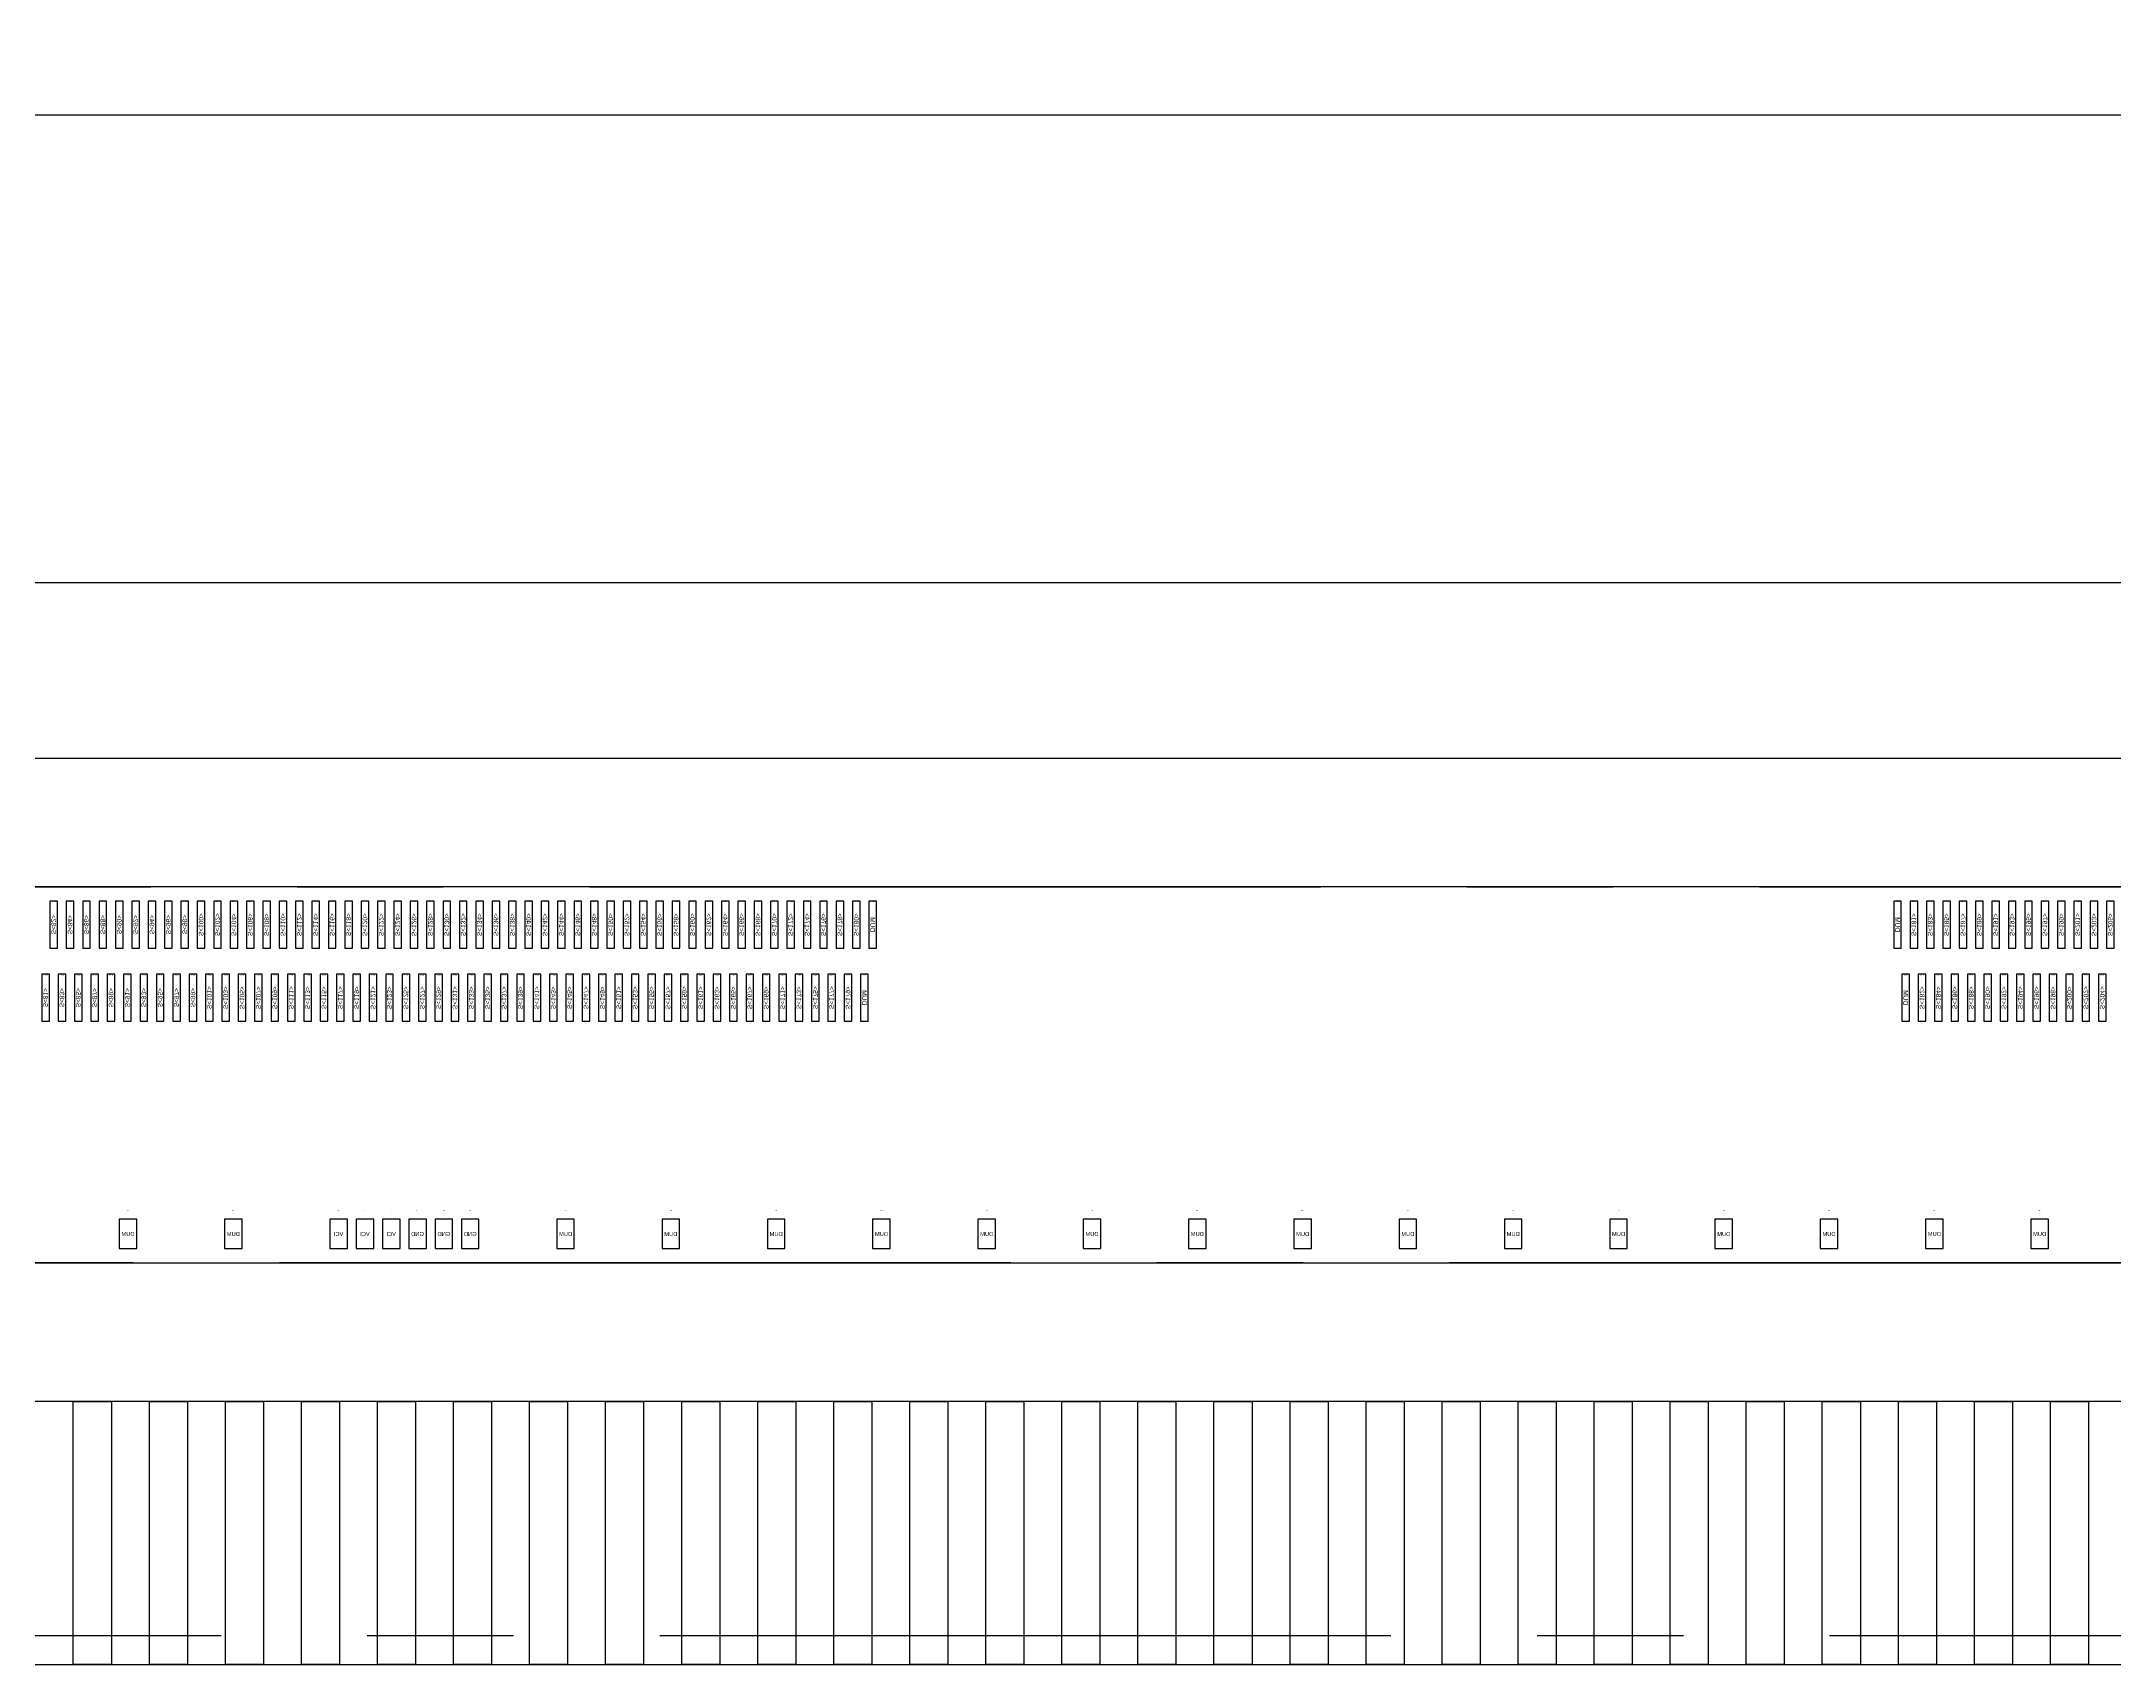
# Model space of a CAD drawing. Header units: millimetres. Extents: x 818 to 1306, y 1648 to 2013.
# Drawn here: x 948.908 to 952.452, y 1840.103 to 1842.879 of the extents above; entities that cross this region are included whole.
import ezdxf
from ezdxf.enums import TextEntityAlignment as Align

# ---------------------------------------------------------------- set-up
doc = ezdxf.new("R2010")
doc.units = ezdxf.units.MM
doc.linetypes.add('CENTER', pattern=[2, 1.25, -0.25, 0.25, -0.25])
for name, color, linetype in [('110_000', 3, 'Continuous'), ('192_000', 3, 'Continuous'), ('249_254', 3, 'Continuous'), ('ARRAY', 255, 'Continuous'), ('center', 1, 'CENTER'), ('CF', 211, 'Continuous'), ('FPC', 30, 'Continuous')]:
    doc.layers.add(name, color=color, linetype=linetype)
doc.layers.add('尺寸线 DIM', color=3, linetype='Continuous', lineweight=15)
doc.styles.get("Standard").update_dxf_attribs({"font": 'arial.ttf'})
doc.styles.add('TITLE', font='arial.ttf')
doc.dimstyles.new('ISO-25$7', dxfattribs={"dimscale": 0.5, "dimtxt": 2.5, "dimasz": 2, "dimexe": 0.65, "dimexo": 0, "dimtad": 0, "dimdsep": 46, "dimtxsty": 'TITLE', "dimcen": 1.6, "dimclrd": 7, "dimclre": 73, "dimclrt": 7, "dimazin": 0, "dimtfac": 1, "dimtofl": 0, "dimtmove": 0, "dimatfit": 0, "dimfxl": 1, "dimtolj": 1, "dimlwd": 9, "dimlwe": 9, "dimarcsym": 0})

# ---------------------------------------------------------------- blocks, each defined once
blk = doc.blocks.new('NV3006A1N_PAD')
at = {"layer": '110_000'}
for points in [[(-1.2465, 0.217), (-1.2465, 0.297), (-1.2335, 0.297), (-1.2335, 0.217), (-1.2465, 0.217)], [(-1.2185, 0.217), (-1.2185, 0.297), (-1.2055, 0.297), (-1.2055, 0.217), (-1.2185, 0.217)], [(-1.1905, 0.217), (-1.1905, 0.297), (-1.1775, 0.297), (-1.1775, 0.217), (-1.1905, 0.217)], [(-1.1625, 0.217), (-1.1625, 0.297), (-1.1495, 0.297), (-1.1495, 0.217), (-1.1625, 0.217)], [(-1.1345, 0.217), (-1.1345, 0.297), (-1.1215, 0.297), (-1.1215, 0.217), (-1.1345, 0.217)], [(-1.1065, 0.217), (-1.1065, 0.297), (-1.0935, 0.297), (-1.0935, 0.217), (-1.1065, 0.217)], [(-1.0785, 0.217), (-1.0785, 0.297), (-1.0655, 0.297), (-1.0655, 0.217), (-1.0785, 0.217)], [(-1.0505, 0.217), (-1.0505, 0.297), (-1.0375, 0.297), (-1.0375, 0.217), (-1.0505, 0.217)], [(-1.0225, 0.217), (-1.0225, 0.297), (-1.0095, 0.297), (-1.0095, 0.217), (-1.0225, 0.217)], [(-0.9945, 0.217), (-0.9945, 0.297), (-0.9815, 0.297), (-0.9815, 0.217), (-0.9945, 0.217)], [(-0.9665, 0.217), (-0.9665, 0.297), (-0.9535, 0.297), (-0.9535, 0.217), (-0.9665, 0.217)], [(-0.9385, 0.217), (-0.9385, 0.297), (-0.9255, 0.297), (-0.9255, 0.217), (-0.9385, 0.217)], [(-0.9105, 0.217), (-0.9105, 0.297), (-0.8975, 0.297), (-0.8975, 0.217), (-0.9105, 0.217)], [(-0.8825, 0.217), (-0.8825, 0.297), (-0.8695, 0.297), (-0.8695, 0.217), (-0.8825, 0.217)], [(0.8695, 0.217), (0.8695, 0.297), (0.8825, 0.297), (0.8825, 0.217), (0.8695, 0.217)], [(0.8975, 0.217), (0.8975, 0.297), (0.9105, 0.297), (0.9105, 0.217), (0.8975, 0.217)], [(0.9255, 0.217), (0.9255, 0.297), (0.9385, 0.297), (0.9385, 0.217), (0.9255, 0.217)], [(0.9535, 0.217), (0.9535, 0.297), (0.9665, 0.297), (0.9665, 0.217), (0.9535, 0.217)], [(0.9815, 0.217), (0.9815, 0.297), (0.9945, 0.297), (0.9945, 0.217), (0.9815, 0.217)], [(1.0095, 0.217), (1.0095, 0.297), (1.0225, 0.297), (1.0225, 0.217), (1.0095, 0.217)], [(1.0375, 0.217), (1.0375, 0.297), (1.0505, 0.297), (1.0505, 0.217), (1.0375, 0.217)], [(1.0655, 0.217), (1.0655, 0.297), (1.0785, 0.297), (1.0785, 0.217), (1.0655, 0.217)], [(1.0935, 0.217), (1.0935, 0.297), (1.1065, 0.297), (1.1065, 0.217), (1.0935, 0.217)], [(1.1215, 0.217), (1.1215, 0.297), (1.1345, 0.297), (1.1345, 0.217), (1.1215, 0.217)], [(1.1495, 0.217), (1.1495, 0.297), (1.1625, 0.297), (1.1625, 0.217), (1.1495, 0.217)], [(1.1775, 0.217), (1.1775, 0.297), (1.1905, 0.297), (1.1905, 0.217), (1.1775, 0.217)], [(1.2055, 0.217), (1.2055, 0.297), (1.2185, 0.297), (1.2185, 0.217), (1.2055, 0.217)], [(1.2335, 0.217), (1.2335, 0.297), (1.2465, 0.297), (1.2465, 0.217), (1.2335, 0.217)], [(1.2615, 0.217), (1.2615, 0.297), (1.2745, 0.297), (1.2745, 0.217), (1.2615, 0.217)], [(1.2895, 0.217), (1.2895, 0.297), (1.3025, 0.297), (1.3025, 0.217), (1.2895, 0.217)], [(1.3175, 0.217), (1.3175, 0.297), (1.3305, 0.297), (1.3305, 0.217), (1.3175, 0.217)], [(1.3455, 0.217), (1.3455, 0.297), (1.3585, 0.297), (1.3585, 0.217), (1.3455, 0.217)], [(1.3735, 0.217), (1.3735, 0.297), (1.3865, 0.297), (1.3865, 0.217), (1.3735, 0.217)], [(1.4015, 0.217), (1.4015, 0.297), (1.4145, 0.297), (1.4145, 0.217), (1.4015, 0.217)], [(1.4295, 0.217), (1.4295, 0.297), (1.4425, 0.297), (1.4425, 0.217), (1.4295, 0.217)], [(1.4575, 0.217), (1.4575, 0.297), (1.4705, 0.297), (1.4705, 0.217), (1.4575, 0.217)], [(1.4855, 0.217), (1.4855, 0.297), (1.4985, 0.297), (1.4985, 0.217), (1.4855, 0.217)], [(1.5135, 0.217), (1.5135, 0.297), (1.5265, 0.297), (1.5265, 0.217), (1.5135, 0.217)], [(1.5415, 0.217), (1.5415, 0.297), (1.5545, 0.297), (1.5545, 0.217), (1.5415, 0.217)], [(1.5695, 0.217), (1.5695, 0.297), (1.5825, 0.297), (1.5825, 0.217), (1.5695, 0.217)], [(1.5975, 0.217), (1.5975, 0.297), (1.6105, 0.297), (1.6105, 0.217), (1.5975, 0.217)], [(1.6255, 0.217), (1.6255, 0.297), (1.6385, 0.297), (1.6385, 0.217), (1.6255, 0.217)], [(1.6535, 0.217), (1.6535, 0.297), (1.6665, 0.297), (1.6665, 0.217), (1.6535, 0.217)], [(1.6815, 0.217), (1.6815, 0.297), (1.6945, 0.297), (1.6945, 0.217), (1.6815, 0.217)], [(1.7095, 0.217), (1.7095, 0.297), (1.7225, 0.297), (1.7225, 0.217), (1.7095, 0.217)], [(1.7375, 0.217), (1.7375, 0.297), (1.7505, 0.297), (1.7505, 0.217), (1.7375, 0.217)], [(1.7655, 0.217), (1.7655, 0.297), (1.7785, 0.297), (1.7785, 0.217), (1.7655, 0.217)], [(1.7935, 0.217), (1.7935, 0.297), (1.8065, 0.297), (1.8065, 0.217), (1.7935, 0.217)], [(1.8215, 0.217), (1.8215, 0.297), (1.8345, 0.297), (1.8345, 0.217), (1.8215, 0.217)], [(1.8495, 0.217), (1.8495, 0.297), (1.8625, 0.297), (1.8625, 0.217), (1.8495, 0.217)], [(1.8775, 0.217), (1.8775, 0.297), (1.8905, 0.297), (1.8905, 0.217), (1.8775, 0.217)], [(1.9055, 0.217), (1.9055, 0.297), (1.9185, 0.297), (1.9185, 0.217), (1.9055, 0.217)], [(1.9335, 0.217), (1.9335, 0.297), (1.9465, 0.297), (1.9465, 0.217), (1.9335, 0.217)], [(1.9615, 0.217), (1.9615, 0.297), (1.9745, 0.297), (1.9745, 0.217), (1.9615, 0.217)], [(1.9895, 0.217), (1.9895, 0.297), (2.0025, 0.297), (2.0025, 0.217), (1.9895, 0.217)], [(2.0175, 0.217), (2.0175, 0.297), (2.0305, 0.297), (2.0305, 0.217), (2.0175, 0.217)], [(2.0455, 0.217), (2.0455, 0.297), (2.0585, 0.297), (2.0585, 0.217), (2.0455, 0.217)], [(2.0735, 0.217), (2.0735, 0.297), (2.0865, 0.297), (2.0865, 0.217), (2.0735, 0.217)], [(2.1015, 0.217), (2.1015, 0.297), (2.1145, 0.297), (2.1145, 0.217), (2.1015, 0.217)], [(2.1295, 0.217), (2.1295, 0.297), (2.1425, 0.297), (2.1425, 0.217), (2.1295, 0.217)], [(2.1575, 0.217), (2.1575, 0.297), (2.1705, 0.297), (2.1705, 0.217), (2.1575, 0.217)], [(2.1855, 0.217), (2.1855, 0.297), (2.1985, 0.297), (2.1985, 0.217), (2.1855, 0.217)], [(2.2135, 0.217), (2.2135, 0.297), (2.2265, 0.297), (2.2265, 0.217), (2.2135, 0.217)], [(2.2415, 0.217), (2.2415, 0.297), (2.2545, 0.297), (2.2545, 0.217), (2.2415, 0.217)], [(2.2695, 0.217), (2.2695, 0.297), (2.2825, 0.297), (2.2825, 0.217), (2.2695, 0.217)], [(-1.2325, 0.092), (-1.2325, 0.172), (-1.2195, 0.172), (-1.2195, 0.092), (-1.2325, 0.092)], [(-1.2045, 0.092), (-1.2045, 0.172), (-1.1915, 0.172), (-1.1915, 0.092), (-1.2045, 0.092)], [(-1.1765, 0.092), (-1.1765, 0.172), (-1.1635, 0.172), (-1.1635, 0.092), (-1.1765, 0.092)], [(-1.1485, 0.092), (-1.1485, 0.172), (-1.1355, 0.172), (-1.1355, 0.092), (-1.1485, 0.092)], [(-1.1205, 0.092), (-1.1205, 0.172), (-1.1075, 0.172), (-1.1075, 0.092), (-1.1205, 0.092)], [(-1.0925, 0.092), (-1.0925, 0.172), (-1.0795, 0.172), (-1.0795, 0.092), (-1.0925, 0.092)], [(-1.0645, 0.092), (-1.0645, 0.172), (-1.0515, 0.172), (-1.0515, 0.092), (-1.0645, 0.092)], [(-1.0365, 0.092), (-1.0365, 0.172), (-1.0235, 0.172), (-1.0235, 0.092), (-1.0365, 0.092)], [(-1.0085, 0.092), (-1.0085, 0.172), (-0.9955, 0.172), (-0.9955, 0.092), (-1.0085, 0.092)], [(-0.9805, 0.092), (-0.9805, 0.172), (-0.9675, 0.172), (-0.9675, 0.092), (-0.9805, 0.092)], [(-0.9525, 0.092), (-0.9525, 0.172), (-0.9395, 0.172), (-0.9395, 0.092), (-0.9525, 0.092)], [(-0.9245, 0.092), (-0.9245, 0.172), (-0.9115, 0.172), (-0.9115, 0.092), (-0.9245, 0.092)], [(-0.8965, 0.092), (-0.8965, 0.172), (-0.8835, 0.172), (-0.8835, 0.092), (-0.8965, 0.092)], [(0.8835, 0.092), (0.8835, 0.172), (0.8965, 0.172), (0.8965, 0.092), (0.8835, 0.092)], [(0.9115, 0.092), (0.9115, 0.172), (0.9245, 0.172), (0.9245, 0.092), (0.9115, 0.092)], [(0.9395, 0.092), (0.9395, 0.172), (0.9525, 0.172), (0.9525, 0.092), (0.9395, 0.092)], [(0.9675, 0.092), (0.9675, 0.172), (0.9805, 0.172), (0.9805, 0.092), (0.9675, 0.092)], [(0.9955, 0.092), (0.9955, 0.172), (1.0085, 0.172), (1.0085, 0.092), (0.9955, 0.092)], [(1.0235, 0.092), (1.0235, 0.172), (1.0365, 0.172), (1.0365, 0.092), (1.0235, 0.092)], [(1.0515, 0.092), (1.0515, 0.172), (1.0645, 0.172), (1.0645, 0.092), (1.0515, 0.092)], [(1.0795, 0.092), (1.0795, 0.172), (1.0925, 0.172), (1.0925, 0.092), (1.0795, 0.092)], [(1.1075, 0.092), (1.1075, 0.172), (1.1205, 0.172), (1.1205, 0.092), (1.1075, 0.092)], [(1.1355, 0.092), (1.1355, 0.172), (1.1485, 0.172), (1.1485, 0.092), (1.1355, 0.092)], [(1.1635, 0.092), (1.1635, 0.172), (1.1765, 0.172), (1.1765, 0.092), (1.1635, 0.092)], [(1.1915, 0.092), (1.1915, 0.172), (1.2045, 0.172), (1.2045, 0.092), (1.1915, 0.092)], [(1.2195, 0.092), (1.2195, 0.172), (1.2325, 0.172), (1.2325, 0.092), (1.2195, 0.092)], [(1.2475, 0.092), (1.2475, 0.172), (1.2605, 0.172), (1.2605, 0.092), (1.2475, 0.092)], [(1.2755, 0.092), (1.2755, 0.172), (1.2885, 0.172), (1.2885, 0.092), (1.2755, 0.092)], [(1.3035, 0.092), (1.3035, 0.172), (1.3165, 0.172), (1.3165, 0.092), (1.3035, 0.092)], [(1.3315, 0.092), (1.3315, 0.172), (1.3445, 0.172), (1.3445, 0.092), (1.3315, 0.092)], [(1.3595, 0.092), (1.3595, 0.172), (1.3725, 0.172), (1.3725, 0.092), (1.3595, 0.092)], [(1.3875, 0.092), (1.3875, 0.172), (1.4005, 0.172), (1.4005, 0.092), (1.3875, 0.092)], [(1.4155, 0.092), (1.4155, 0.172), (1.4285, 0.172), (1.4285, 0.092), (1.4155, 0.092)], [(1.4435, 0.092), (1.4435, 0.172), (1.4565, 0.172), (1.4565, 0.092), (1.4435, 0.092)], [(1.4715, 0.092), (1.4715, 0.172), (1.4845, 0.172), (1.4845, 0.092), (1.4715, 0.092)], [(1.4995, 0.092), (1.4995, 0.172), (1.5125, 0.172), (1.5125, 0.092), (1.4995, 0.092)], [(1.5275, 0.092), (1.5275, 0.172), (1.5405, 0.172), (1.5405, 0.092), (1.5275, 0.092)], [(1.5555, 0.092), (1.5555, 0.172), (1.5685, 0.172), (1.5685, 0.092), (1.5555, 0.092)], [(1.5835, 0.092), (1.5835, 0.172), (1.5965, 0.172), (1.5965, 0.092), (1.5835, 0.092)], [(1.6115, 0.092), (1.6115, 0.172), (1.6245, 0.172), (1.6245, 0.092), (1.6115, 0.092)], [(1.6395, 0.092), (1.6395, 0.172), (1.6525, 0.172), (1.6525, 0.092), (1.6395, 0.092)], [(1.6675, 0.092), (1.6675, 0.172), (1.6805, 0.172), (1.6805, 0.092), (1.6675, 0.092)], [(1.6955, 0.092), (1.6955, 0.172), (1.7085, 0.172), (1.7085, 0.092), (1.6955, 0.092)], [(1.7235, 0.092), (1.7235, 0.172), (1.7365, 0.172), (1.7365, 0.092), (1.7235, 0.092)], [(1.7515, 0.092), (1.7515, 0.172), (1.7645, 0.172), (1.7645, 0.092), (1.7515, 0.092)], [(1.7795, 0.092), (1.7795, 0.172), (1.7925, 0.172), (1.7925, 0.092), (1.7795, 0.092)], [(1.8075, 0.092), (1.8075, 0.172), (1.8205, 0.172), (1.8205, 0.092), (1.8075, 0.092)], [(1.8355, 0.092), (1.8355, 0.172), (1.8485, 0.172), (1.8485, 0.092), (1.8355, 0.092)], [(1.8635, 0.092), (1.8635, 0.172), (1.8765, 0.172), (1.8765, 0.092), (1.8635, 0.092)], [(1.8915, 0.092), (1.8915, 0.172), (1.9045, 0.172), (1.9045, 0.092), (1.8915, 0.092)], [(1.9195, 0.092), (1.9195, 0.172), (1.9325, 0.172), (1.9325, 0.092), (1.9195, 0.092)], [(1.9475, 0.092), (1.9475, 0.172), (1.9605, 0.172), (1.9605, 0.092), (1.9475, 0.092)], [(1.9755, 0.092), (1.9755, 0.172), (1.9885, 0.172), (1.9885, 0.092), (1.9755, 0.092)], [(2.0035, 0.092), (2.0035, 0.172), (2.0165, 0.172), (2.0165, 0.092), (2.0035, 0.092)], [(2.0315, 0.092), (2.0315, 0.172), (2.0445, 0.172), (2.0445, 0.092), (2.0315, 0.092)], [(2.0595, 0.092), (2.0595, 0.172), (2.0725, 0.172), (2.0725, 0.092), (2.0595, 0.092)], [(2.0875, 0.092), (2.0875, 0.172), (2.1005, 0.172), (2.1005, 0.092), (2.0875, 0.092)], [(2.1155, 0.092), (2.1155, 0.172), (2.1285, 0.172), (2.1285, 0.092), (2.1155, 0.092)], [(2.1435, 0.092), (2.1435, 0.172), (2.1565, 0.172), (2.1565, 0.092), (2.1435, 0.092)], [(2.1715, 0.092), (2.1715, 0.172), (2.1845, 0.172), (2.1845, 0.092), (2.1715, 0.092)], [(2.1995, 0.092), (2.1995, 0.172), (2.2125, 0.172), (2.2125, 0.092), (2.1995, 0.092)], [(2.2275, 0.092), (2.2275, 0.172), (2.2405, 0.172), (2.2405, 0.092), (2.2275, 0.092)], [(2.2555, 0.092), (2.2555, 0.172), (2.2685, 0.172), (2.2685, 0.092), (2.2555, 0.092)], [(2.2835, 0.092), (2.2835, 0.172), (2.2965, 0.172), (2.2965, 0.092), (2.2835, 0.092)], [(-1.134, -0.297), (-1.134, -0.247), (-1.104, -0.247), (-1.104, -0.297), (-1.134, -0.297)], [(-0.954, -0.297), (-0.954, -0.247), (-0.924, -0.247), (-0.924, -0.297), (-0.954, -0.297)], [(-0.774, -0.297), (-0.774, -0.247), (-0.744, -0.247), (-0.744, -0.297), (-0.774, -0.297)], [(-0.594, -0.297), (-0.594, -0.247), (-0.564, -0.247), (-0.564, -0.297), (-0.594, -0.297)], [(-0.414, -0.297), (-0.414, -0.247), (-0.384, -0.247), (-0.384, -0.297), (-0.414, -0.297)], [(-0.234, -0.297), (-0.234, -0.247), (-0.204, -0.247), (-0.204, -0.297), (-0.234, -0.297)], [(-0.054, -0.297), (-0.054, -0.247), (-0.024, -0.247), (-0.024, -0.297), (-0.054, -0.297)], [(0.126, -0.297), (0.126, -0.247), (0.156, -0.247), (0.156, -0.297), (0.126, -0.297)], [(0.306, -0.297), (0.306, -0.247), (0.336, -0.247), (0.336, -0.297), (0.306, -0.297)], [(0.486, -0.297), (0.486, -0.247), (0.516, -0.247), (0.516, -0.297), (0.486, -0.297)], [(0.666, -0.297), (0.666, -0.247), (0.696, -0.247), (0.696, -0.297), (0.666, -0.297)], [(0.846, -0.297), (0.846, -0.247), (0.876, -0.247), (0.876, -0.297), (0.846, -0.297)], [(1.026, -0.297), (1.026, -0.247), (1.056, -0.247), (1.056, -0.297), (1.026, -0.297)], [(1.206, -0.297), (1.206, -0.247), (1.236, -0.247), (1.236, -0.297), (1.206, -0.297)], [(1.386, -0.297), (1.386, -0.247), (1.416, -0.247), (1.416, -0.297), (1.386, -0.297)], [(1.549, -0.297), (1.549, -0.247), (1.579, -0.247), (1.579, -0.297), (1.549, -0.297)], [(1.594, -0.297), (1.594, -0.247), (1.624, -0.247), (1.624, -0.297), (1.594, -0.297)], [(1.639, -0.297), (1.639, -0.247), (1.669, -0.247), (1.669, -0.297), (1.639, -0.297)], [(1.684, -0.297), (1.684, -0.247), (1.714, -0.247), (1.714, -0.297), (1.684, -0.297)], [(1.729, -0.297), (1.729, -0.247), (1.759, -0.247), (1.759, -0.297), (1.729, -0.297)], [(1.774, -0.297), (1.774, -0.247), (1.804, -0.247), (1.804, -0.297), (1.774, -0.297)], [(1.954, -0.297), (1.954, -0.247), (1.984, -0.247), (1.984, -0.297), (1.954, -0.297)], [(2.134, -0.297), (2.134, -0.247), (2.164, -0.247), (2.164, -0.297), (2.134, -0.297)]]:
    blk.add_lwpolyline(points, dxfattribs=at)
at = {"layer": '249_254'}
blk.add_lwpolyline([(-5.36, -0.3215), (-5.36, 0.3215), (5.36, 0.3215), (5.36, -0.3215), (-5.36, -0.3215)], dxfattribs=at)
at = {"layer": '110_000'}
for s, p in [('S<205>', (-1.24, 0.257)), ('S<203>', (-1.212, 0.257)), ('S<201>', (-1.184, 0.257)), ('S<199>', (-1.156, 0.257)), ('S<197>', (-1.128, 0.257)), ('S<195>', (-1.1, 0.257)), ('S<193>', (-1.072, 0.257)), ('S<191>', (-1.044, 0.257)), ('S<189>', (-1.016, 0.257)), ('S<187>', (-0.988, 0.257)), ('S<185>', (-0.96, 0.257)), ('S<183>', (-0.932, 0.257)), ('S<181>', (-0.904, 0.257)), ('DUM', (-0.876, 0.257)), ('DUM', (0.876, 0.257)), ('S<180>', (0.904, 0.257)), ('S<178>', (0.932, 0.257)), ('S<176>', (0.96, 0.257)), ('S<174>', (0.988, 0.257)), ('S<172>', (1.016, 0.257)), ('S<170>', (1.044, 0.257)), ('S<168>', (1.072, 0.257)), ('S<166>', (1.1, 0.257)), ('S<164>', (1.128, 0.257)), ('S<162>', (1.156, 0.257)), ('S<160>', (1.184, 0.257)), ('S<158>', (1.212, 0.257)), ('S<156>', (1.24, 0.257)), ('S<154>', (1.268, 0.257)), ('S<152>', (1.296, 0.257)), ('S<150>', (1.324, 0.257)), ('S<148>', (1.352, 0.257)), ('S<146>', (1.38, 0.257)), ('S<144>', (1.408, 0.257)), ('S<142>', (1.436, 0.257)), ('S<140>', (1.464, 0.257)), ('S<138>', (1.492, 0.257)), ('S<136>', (1.52, 0.257)), ('S<134>', (1.548, 0.257)), ('S<132>', (1.576, 0.257)), ('S<130>', (1.604, 0.257)), ('S<128>', (1.632, 0.257)), ('S<126>', (1.66, 0.257)), ('S<124>', (1.688, 0.257)), ('S<122>', (1.716, 0.257)), ('S<120>', (1.744, 0.257)), ('S<118>', (1.772, 0.257)), ('S<116>', (1.8, 0.257)), ('S<114>', (1.828, 0.257)), ('S<112>', (1.856, 0.257)), ('S<110>', (1.884, 0.257)), ('S<108>', (1.912, 0.257)), ('S<106>', (1.94, 0.257)), ('S<104>', (1.968, 0.257)), ('S<102>', (1.996, 0.257)), ('S<100>', (2.024, 0.257)), ('S<98>', (2.052, 0.257)), ('S<96>', (2.08, 0.257)), ('S<94>', (2.108, 0.257)), ('S<92>', (2.136, 0.257)), ('S<90>', (2.164, 0.257)), ('S<88>', (2.192, 0.257)), ('S<86>', (2.22, 0.257)), ('S<84>', (2.248, 0.257)), ('S<82>', (2.276, 0.257)), ('S<204>', (-1.226, 0.132)), ('S<202>', (-1.198, 0.132)), ('S<200>', (-1.17, 0.132)), ('S<198>', (-1.142, 0.132)), ('S<196>', (-1.114, 0.132)), ('S<194>', (-1.086, 0.132)), ('S<192>', (-1.058, 0.132)), ('S<190>', (-1.03, 0.132)), ('S<188>', (-1.002, 0.132)), ('S<186>', (-0.974, 0.132)), ('S<184>', (-0.946, 0.132)), ('S<182>', (-0.918, 0.132)), ('DUM', (-0.89, 0.132)), ('DUM', (0.89, 0.132)), ('S<179>', (0.918, 0.132)), ('S<177>', (0.946, 0.132)), ('S<175>', (0.974, 0.132)), ('S<173>', (1.002, 0.132)), ('S<171>', (1.03, 0.132)), ('S<169>', (1.058, 0.132)), ('S<167>', (1.086, 0.132)), ('S<165>', (1.114, 0.132)), ('S<163>', (1.142, 0.132)), ('S<161>', (1.17, 0.132)), ('S<159>', (1.198, 0.132)), ('S<157>', (1.226, 0.132)), ('S<155>', (1.254, 0.132)), ('S<153>', (1.282, 0.132)), ('S<151>', (1.31, 0.132)), ('S<149>', (1.338, 0.132)), ('S<147>', (1.366, 0.132)), ('S<145>', (1.394, 0.132)), ('S<143>', (1.422, 0.132)), ('S<141>', (1.45, 0.132)), ('S<139>', (1.478, 0.132)), ('S<137>', (1.506, 0.132)), ('S<135>', (1.534, 0.132)), ('S<133>', (1.562, 0.132)), ('S<131>', (1.59, 0.132)), ('S<129>', (1.618, 0.132)), ('S<127>', (1.646, 0.132)), ('S<125>', (1.674, 0.132)), ('S<123>', (1.702, 0.132)), ('S<121>', (1.73, 0.132)), ('S<119>', (1.758, 0.132)), ('S<117>', (1.786, 0.132)), ('S<115>', (1.814, 0.132)), ('S<113>', (1.842, 0.132)), ('S<111>', (1.87, 0.132)), ('S<109>', (1.898, 0.132)), ('S<107>', (1.926, 0.132)), ('S<105>', (1.954, 0.132)), ('S<103>', (1.982, 0.132)), ('S<101>', (2.01, 0.132)), ('S<99>', (2.038, 0.132)), ('S<97>', (2.066, 0.132)), ('S<95>', (2.094, 0.132)), ('S<93>', (2.122, 0.132)), ('S<91>', (2.15, 0.132)), ('S<89>', (2.178, 0.132)), ('S<87>', (2.206, 0.132)), ('S<85>', (2.234, 0.132)), ('S<83>', (2.262, 0.132)), ('S<81>', (2.29, 0.132))]:
    blk.add_text(s, height=0.008, rotation=90, dxfattribs=at).set_placement(p, align=Align.MIDDLE_CENTER)
for s, p in [('DUM', (-1.119, -0.272)), ('DUM', (-0.939, -0.272)), ('DUM', (-0.759, -0.272)), ('DUM', (-0.579, -0.272)), ('DUM', (-0.399, -0.272)), ('DUM', (-0.219, -0.272)), ('DUM', (-0.039, -0.272)), ('DUM', (0.141, -0.272)), ('DUM', (0.321, -0.272)), ('DUM', (0.501, -0.272)), ('DUM', (0.681, -0.272)), ('DUM', (0.861, -0.272)), ('DUM', (1.041, -0.272)), ('DUM', (1.221, -0.272)), ('DUM', (1.401, -0.272)), ('GND', (1.564, -0.272)), ('GND', (1.609, -0.272)), ('GND', (1.654, -0.272)), ('VCI', (1.699, -0.272)), ('VCI', (1.744, -0.272)), ('VCI', (1.789, -0.272)), ('DUM', (1.969, -0.272)), ('DUM', (2.149, -0.272))]:
    blk.add_text(s, height=0.007, dxfattribs=at).set_placement(p, align=Align.MIDDLE_CENTER)
at = {"layer": '192_000'}
for s, height, p in [('363', 0.003, (-1.24, 0.297)), ('361', 0.003, (-1.212, 0.297)), ('359', 0.003, (-1.184, 0.297)), ('357', 0.003, (-1.156, 0.297)), ('355', 0.003, (-1.128, 0.297)), ('353', 0.003, (-1.1, 0.297)), ('351', 0.003, (-1.072, 0.297)), ('349', 0.003, (-1.044, 0.297)), ('347', 0.003, (-1.016, 0.297)), ('345', 0.003, (-0.988, 0.297)), ('343', 0.003, (-0.96, 0.297)), ('341', 0.003, (-0.932, 0.297)), ('339', 0.003, (-0.904, 0.297)), ('337', 0.003, (-0.876, 0.297)), ('336', 0.003, (0.876, 0.297)), ('334', 0.003, (0.904, 0.297)), ('332', 0.003, (0.932, 0.297)), ('330', 0.003, (0.96, 0.297)), ('328', 0.003, (0.988, 0.297)), ('326', 0.003, (1.016, 0.297)), ('324', 0.003, (1.044, 0.297)), ('322', 0.003, (1.072, 0.297)), ('320', 0.003, (1.1, 0.297)), ('318', 0.003, (1.128, 0.297)), ('316', 0.003, (1.156, 0.297)), ('314', 0.003, (1.184, 0.297)), ('312', 0.003, (1.212, 0.297)), ('310', 0.003, (1.24, 0.297)), ('308', 0.003, (1.268, 0.297)), ('306', 0.003, (1.296, 0.297)), ('304', 0.003, (1.324, 0.297)), ('302', 0.003, (1.352, 0.297)), ('300', 0.003, (1.38, 0.297)), ('298', 0.003, (1.408, 0.297)), ('296', 0.003, (1.436, 0.297)), ('294', 0.003, (1.464, 0.297)), ('292', 0.003, (1.492, 0.297)), ('290', 0.003, (1.52, 0.297)), ('288', 0.003, (1.548, 0.297)), ('286', 0.003, (1.576, 0.297)), ('284', 0.003, (1.604, 0.297)), ('282', 0.003, (1.632, 0.297)), ('280', 0.003, (1.66, 0.297)), ('278', 0.003, (1.688, 0.297)), ('276', 0.003, (1.716, 0.297)), ('274', 0.003, (1.744, 0.297)), ('272', 0.003, (1.772, 0.297)), ('270', 0.003, (1.8, 0.297)), ('268', 0.003, (1.828, 0.297)), ('266', 0.003, (1.856, 0.297)), ('264', 0.003, (1.884, 0.297)), ('262', 0.003, (1.912, 0.297)), ('260', 0.003, (1.94, 0.297)), ('258', 0.003, (1.968, 0.297)), ('256', 0.003, (1.996, 0.297)), ('254', 0.003, (2.024, 0.297)), ('252', 0.003, (2.052, 0.297)), ('250', 0.003, (2.08, 0.297)), ('248', 0.003, (2.108, 0.297)), ('246', 0.003, (2.136, 0.297)), ('244', 0.003, (2.164, 0.297)), ('242', 0.003, (2.192, 0.297)), ('240', 0.003, (2.22, 0.297)), ('238', 0.003, (2.248, 0.297)), ('236', 0.003, (2.276, 0.297)), ('362', 0.003, (-1.226, 0.172)), ('360', 0.003, (-1.198, 0.172)), ('358', 0.003, (-1.17, 0.172)), ('356', 0.003, (-1.142, 0.172)), ('354', 0.003, (-1.114, 0.172)), ('352', 0.003, (-1.086, 0.172)), ('350', 0.003, (-1.058, 0.172)), ('348', 0.003, (-1.03, 0.172)), ('346', 0.003, (-1.002, 0.172)), ('344', 0.003, (-0.974, 0.172)), ('342', 0.003, (-0.946, 0.172)), ('340', 0.003, (-0.918, 0.172)), ('338', 0.003, (-0.89, 0.172)), ('335', 0.003, (0.89, 0.172)), ('333', 0.003, (0.918, 0.172)), ('331', 0.003, (0.946, 0.172)), ('329', 0.003, (0.974, 0.172)), ('327', 0.003, (1.002, 0.172)), ('325', 0.003, (1.03, 0.172)), ('323', 0.003, (1.058, 0.172)), ('321', 0.003, (1.086, 0.172)), ('319', 0.003, (1.114, 0.172)), ('317', 0.003, (1.142, 0.172)), ('315', 0.003, (1.17, 0.172)), ('313', 0.003, (1.198, 0.172)), ('311', 0.003, (1.226, 0.172)), ('309', 0.003, (1.254, 0.172)), ('307', 0.003, (1.282, 0.172)), ('305', 0.003, (1.31, 0.172)), ('303', 0.003, (1.338, 0.172)), ('301', 0.003, (1.366, 0.172)), ('299', 0.003, (1.394, 0.172)), ('297', 0.003, (1.422, 0.172)), ('295', 0.003, (1.45, 0.172)), ('293', 0.003, (1.478, 0.172)), ('291', 0.003, (1.506, 0.172)), ('289', 0.003, (1.534, 0.172)), ('287', 0.003, (1.562, 0.172)), ('285', 0.003, (1.59, 0.172)), ('283', 0.003, (1.618, 0.172)), ('281', 0.003, (1.646, 0.172)), ('279', 0.003, (1.674, 0.172)), ('277', 0.003, (1.702, 0.172)), ('275', 0.003, (1.73, 0.172)), ('273', 0.003, (1.758, 0.172)), ('271', 0.003, (1.786, 0.172)), ('269', 0.003, (1.814, 0.172)), ('267', 0.003, (1.842, 0.172)), ('265', 0.003, (1.87, 0.172)), ('263', 0.003, (1.898, 0.172)), ('261', 0.003, (1.926, 0.172)), ('259', 0.003, (1.954, 0.172)), ('257', 0.003, (1.982, 0.172)), ('255', 0.003, (2.01, 0.172)), ('253', 0.003, (2.038, 0.172)), ('251', 0.003, (2.066, 0.172)), ('249', 0.003, (2.094, 0.172)), ('247', 0.003, (2.122, 0.172)), ('245', 0.003, (2.15, 0.172)), ('243', 0.003, (2.178, 0.172)), ('241', 0.003, (2.206, 0.172)), ('239', 0.003, (2.234, 0.172)), ('237', 0.003, (2.262, 0.172)), ('235', 0.003, (2.29, 0.172)), ('53', 0.002, (-1.119, -0.232)), ('54', 0.002, (-0.939, -0.232)), ('55', 0.002, (-0.759, -0.232)), ('56', 0.002, (-0.579, -0.232)), ('57', 0.002, (-0.399, -0.232)), ('58', 0.002, (-0.219, -0.232)), ('59', 0.002, (-0.039, -0.232)), ('60', 0.002, (0.141, -0.232)), ('61', 0.002, (0.321, -0.232)), ('62', 0.002, (0.501, -0.232)), ('63', 0.002, (0.681, -0.232)), ('64', 0.002, (0.861, -0.232)), ('65', 0.002, (1.041, -0.232)), ('66', 0.002, (1.221, -0.232)), ('67', 0.002, (1.401, -0.232)), ('68', 0.002, (1.564, -0.232)), ('69', 0.002, (1.609, -0.232)), ('70', 0.002, (1.654, -0.232)), ('71', 0.002, (1.699, -0.232)), ('72', 0.002, (1.744, -0.232)), ('73', 0.002, (1.789, -0.232)), ('74', 0.002, (1.969, -0.232)), ('75', 0.002, (2.149, -0.232))]:
    blk.add_text(s, height=height, dxfattribs=at).set_placement(p, align=Align.MIDDLE_CENTER)
blk = doc.blocks.new('AR_IC_ALL')
at = {"layer": 'center'}
blk.add_lwpolyline([(0, 0), (10.72, 0), (10.72, 0.643), (0, 0.643), (0, 0)], dxfattribs=at)
blk.add_blockref('NV3006A1N_PAD', (5.36, 0.3215))
blk = doc.blocks.new('AR_FPC')
at = {"layer": 'center'}
blk.add_lwpolyline([(-5.59, -29.265), (6.58, -29.265), (6.58, -28.865), (-5.59, -28.865), (-5.59, -29.265)], dxfattribs=at)
blk = doc.blocks.new('A$C579B7D62')
at = {"layer": 'ARRAY', "color": 6}
blk.add_lwpolyline([(-11.5395, -66.9858), (11.5395, -66.9858), (11.5395, 0.9002), (-11.5395, 0.9002), (-11.5395, -66.9858)], dxfattribs=at)
at = {"layer": 'CF', "color": 6}
blk.add_lwpolyline([(-11.5395, -65.4358), (11.5395, -65.4358), (11.5395, 0.9002), (-11.5395, 0.9002), (-11.5395, -65.4358)], dxfattribs=at)
at = {"color": 6, "xscale": -1}
blk.add_blockref('AR_IC_ALL', (5.36, -66.2988), dxfattribs=at)
at = {"color": 6}
blk.add_blockref('AR_FPC', (0.35, -37.6708), dxfattribs=at)

msp = doc.modelspace()

# ---------------------------------------------------------------- linework, layer by layer
at = {"color": 5}
msp.add_line((962.0444, 1842.7527), (940.3657, 1842.7527), dxfattribs=at)
for points in [[(939.8655, 1907.6887), (962.5445, 1907.6887), (962.5445, 1841.9527), (939.8655, 1841.9527)], [(948.9625, 1840.5527), (949.0275, 1840.5527), (949.0275, 1840.1027), (948.9625, 1840.1027)], [(949.0925, 1840.5527), (949.1575, 1840.5527), (949.1575, 1840.1027), (949.0925, 1840.1027)], [(949.2225, 1840.5527), (949.2875, 1840.5527), (949.2875, 1840.1027), (949.2225, 1840.1027)], [(949.3525, 1840.5527), (949.4175, 1840.5527), (949.4175, 1840.1027), (949.3525, 1840.1027)], [(949.4825, 1840.5527), (949.5475, 1840.5527), (949.5475, 1840.1027), (949.4825, 1840.1027)], [(949.6125, 1840.5527), (949.6775, 1840.5527), (949.6775, 1840.1027), (949.6125, 1840.1027)], [(949.7425, 1840.5527), (949.8075, 1840.5527), (949.8075, 1840.1027), (949.7425, 1840.1027)], [(949.8725, 1840.5527), (949.9375, 1840.5527), (949.9375, 1840.1027), (949.8725, 1840.1027)], [(950.0025, 1840.5527), (950.0675, 1840.5527), (950.0675, 1840.1027), (950.0025, 1840.1027)], [(950.1325, 1840.5527), (950.1975, 1840.5527), (950.1975, 1840.1027), (950.1325, 1840.1027)], [(950.2625, 1840.5527), (950.3275, 1840.5527), (950.3275, 1840.1027), (950.2625, 1840.1027)], [(950.3925, 1840.5527), (950.4575, 1840.5527), (950.4575, 1840.1027), (950.3925, 1840.1027)], [(950.5225, 1840.5527), (950.5875, 1840.5527), (950.5875, 1840.1027), (950.5225, 1840.1027)], [(950.6525, 1840.5527), (950.7175, 1840.5527), (950.7175, 1840.1027), (950.6525, 1840.1027)], [(950.7825, 1840.5527), (950.8475, 1840.5527), (950.8475, 1840.1027), (950.7825, 1840.1027)], [(950.9125, 1840.5527), (950.9775, 1840.5527), (950.9775, 1840.1027), (950.9125, 1840.1027)], [(951.0425, 1840.5527), (951.1075, 1840.5527), (951.1075, 1840.1027), (951.0425, 1840.1027)], [(951.1725, 1840.5527), (951.2375, 1840.5527), (951.2375, 1840.1027), (951.1725, 1840.1027)], [(951.3025, 1840.5527), (951.3675, 1840.5527), (951.3675, 1840.1027), (951.3025, 1840.1027)], [(951.4325, 1840.5527), (951.4975, 1840.5527), (951.4975, 1840.1027), (951.4325, 1840.1027)], [(951.5625, 1840.5527), (951.6275, 1840.5527), (951.6275, 1840.1027), (951.5625, 1840.1027)], [(951.6925, 1840.5527), (951.7575, 1840.5527), (951.7575, 1840.1027), (951.6925, 1840.1027)], [(951.8225, 1840.5527), (951.8875, 1840.5527), (951.8875, 1840.1027), (951.8225, 1840.1027)], [(951.9525, 1840.5527), (952.0175, 1840.5527), (952.0175, 1840.1027), (951.9525, 1840.1027)], [(952.0825, 1840.5527), (952.1475, 1840.5527), (952.1475, 1840.1027), (952.0825, 1840.1027)], [(952.2125, 1840.5527), (952.2775, 1840.5527), (952.2775, 1840.1027), (952.2125, 1840.1027)], [(952.3425, 1840.5527), (952.4075, 1840.5527), (952.4075, 1840.1027), (952.3425, 1840.1027)]]:
    msp.add_lwpolyline(points, close=True)
at = {"layer": 'FPC', "color": 30, "lineweight": -3}
msp.add_line((958.635, 1840.5527), (945.465, 1840.5527), dxfattribs=at)

# ---------------------------------------------------------------- block references
at = {"layer": '尺寸线 DIM', "color": 0, "ltscale": 5}
msp.add_blockref('A$C579B7D62', (951.205, 1907.0885), dxfattribs=at)

# ---------------------------------------------------------------- leaders
msp.add_leader([(940.8655, 1841.5527), (943.1496, 1844.0955), (952.4403, 1844.0955)], dimstyle='ISO-25$7', override={"dimgap": 0.625, "dimtad": 0})

doc.saveas('drawing.dxf')
